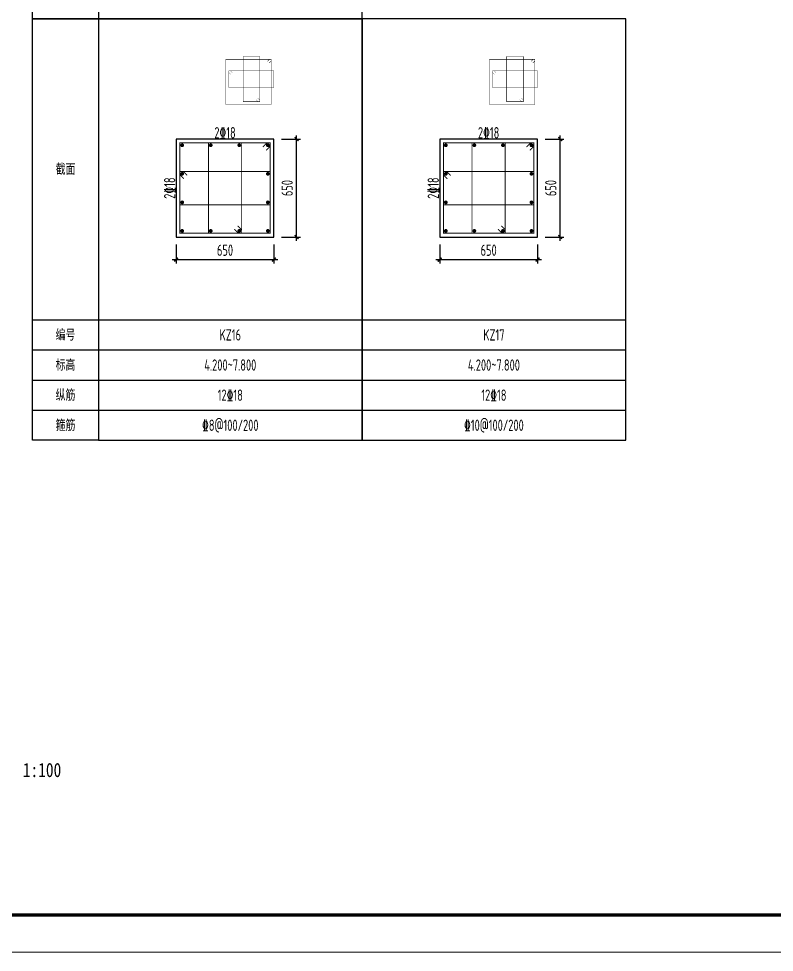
# Model space of a CAD drawing. Extents: x 3968514 to 5230306, y -516551 to -228246.
# Drawn here: x 4707102 to 4727167, y -359553 to -334753 of the extents above; entities that cross this region are included whole.
import ezdxf
from ezdxf.enums import TextEntityAlignment as Align

# ---------------------------------------------------------------- set-up
doc = ezdxf.new("R2010")
doc.units = 0
doc.header["$LTSCALE"] = 1000
doc.header["$MEASUREMENT"] = 0
for name, color, linetype, lineweight in [('COLU-DE', 7, 'Continuous', 25), ('COLU-DE-DIM', 3, 'Continuous', 25), ('COLU-YW', 7, 'Continuous', 25), ('FRAME', 3, 'Continuous', 18), ('REIN-D', 6, 'Continuous', 50), ('REIN-L', 1, 'Continuous', 50), ('TAB', 144, 'Continuous', 25), ('TAB-TEXT', 7, 'Continuous', 25)]:
    doc.layers.add(name, color=color, linetype=linetype, lineweight=lineweight)
doc.layers.add('PUB_TEXT', color=7, linetype='Continuous')
doc.styles.add('-黑体', font='simhei.ttf', dxfattribs={"width": 0.8})
doc.styles.add('FromPkpm', font='Tssdeng.shx', dxfattribs={"width": 0.7, "bigfont": 'hztxt.shx'})
doc.dimstyles.new('Pkpm_1', dxfattribs={"dimtxt": 250, "dimasz": 100, "dimexe": 100, "dimexo": 0.0625, "dimgap": 100, "dimtad": 1, "dimdec": 0, "dimrnd": 1, "dimzin": 0, "dimdsep": 46, "dimtxsty": 'FromPkpm', "dimblk1": 'ARCHTICK', "dimblk2": 'ARCHTICK', "dimsah": 1, "dimcen": 0.09, "dimdle": 100, "dimadec": 0, "dimazin": 0, "dimtfac": 1, "dimtdec": 0, "dimtix": 1, "dimtmove": 2, "dimatfit": 1, "dimfxl": 1, "dimtolj": 1, "dimtzin": 0, "dimarcsym": 0})

# ---------------------------------------------------------------- blocks, each defined once
blk = doc.blocks.new('A$C0B803521')
at = {"layer": 'FRAME', "lineweight": 140}
blk.add_line((-97543, 35252), (-16943, 35252), dxfattribs=at)
at = {"layer": 'FRAME', "lineweight": 18}
blk.add_line((-100043, 34252), (-15943, 34252), dxfattribs=at)
blk = doc.blocks.new('_ArchTick')
at = {"color": 0, "linetype": 'ByBlock', "const_width": 0.4}
blk.add_lwpolyline([(-0.5, -0.5), (0.5, 0.5)], dxfattribs=at)
blk = doc.blocks.new('*D424')
at = {"layer": 'COLU-DE-DIM', "color": 0, "lineweight": -2, "transparency": 16777216}
for p, q in [((4711281, -340753), (4711281, -341253)), ((4713881, -340753), (4713881, -341253)), ((4711181, -341153), (4713981, -341153))]:
    blk.add_line(p, q, dxfattribs=at)
at = {"layer": 'Defpoints', "color": 0, "transparency": 16777216}
for p in [(4711281, -340553), (4713881, -340553), (4713881, -341153)]:
    blk.add_point(p, dxfattribs=at)
at = {"layer": 'COLU-DE-DIM', "color": 0, "lineweight": -2, "transparency": 16777216, "xscale": 100, "yscale": 100, "zscale": 100, "rotation": 180}
blk.add_blockref('_ArchTick', (4711281, -341153), dxfattribs=at)
at = {"layer": 'COLU-DE-DIM', "color": 0, "lineweight": -2, "transparency": 16777216, "xscale": 100, "yscale": 100, "zscale": 100}
blk.add_blockref('_ArchTick', (4713881, -341153), dxfattribs=at)
at = {"layer": 'COLU-DE-DIM', "color": 7, "transparency": 16777216, "insert": (4712581, -340903), "char_height": 300, "attachment_point": 5, "style": 'FromPkpm'}
blk.add_mtext('\\A1;650', dxfattribs=at)
blk = doc.blocks.new('*D423')
at = {"layer": 'COLU-DE-DIM', "color": 0, "lineweight": -2, "transparency": 16777216}
for p, q in [((4714081, -337953), (4714581, -337953)), ((4714481, -340653), (4714481, -337853)), ((4714081, -340553), (4714581, -340553))]:
    blk.add_line(p, q, dxfattribs=at)
at = {"layer": 'Defpoints', "color": 0, "transparency": 16777216}
for p in [(4713881, -337953), (4714481, -337953), (4713881, -340553)]:
    blk.add_point(p, dxfattribs=at)
at = {"layer": 'COLU-DE-DIM', "color": 0, "lineweight": -2, "transparency": 16777216, "xscale": 100, "yscale": 100, "zscale": 100}
for p, rotation in [((4714481, -337953), 90), ((4714481, -340553), 270)]:
    blk.add_blockref('_ArchTick', p, dxfattribs=dict(at, rotation=rotation))
at = {"layer": 'COLU-DE-DIM', "color": 7, "transparency": 16777216, "insert": (4714231, -339253), "char_height": 300, "attachment_point": 5, "rotation": 90, "style": 'FromPkpm'}
blk.add_mtext('\\A1;650', dxfattribs=at)
blk = doc.blocks.new('*D426')
at = {"layer": 'COLU-DE-DIM', "color": 0, "lineweight": -2, "transparency": 16777216}
for p, q in [((4718281, -340753), (4718281, -341253)), ((4720881, -340753), (4720881, -341253)), ((4718181, -341153), (4720981, -341153))]:
    blk.add_line(p, q, dxfattribs=at)
at = {"layer": 'Defpoints', "color": 0, "transparency": 16777216}
for p in [(4718281, -340553), (4720881, -340553), (4720881, -341153)]:
    blk.add_point(p, dxfattribs=at)
at = {"layer": 'COLU-DE-DIM', "color": 0, "lineweight": -2, "transparency": 16777216, "xscale": 100, "yscale": 100, "zscale": 100, "rotation": 180}
blk.add_blockref('_ArchTick', (4718281, -341153), dxfattribs=at)
at = {"layer": 'COLU-DE-DIM', "color": 0, "lineweight": -2, "transparency": 16777216, "xscale": 100, "yscale": 100, "zscale": 100}
blk.add_blockref('_ArchTick', (4720881, -341153), dxfattribs=at)
at = {"layer": 'COLU-DE-DIM', "color": 7, "transparency": 16777216, "insert": (4719581, -340903), "char_height": 300, "attachment_point": 5, "style": 'FromPkpm'}
blk.add_mtext('\\A1;650', dxfattribs=at)
blk = doc.blocks.new('*D425')
at = {"layer": 'COLU-DE-DIM', "color": 0, "lineweight": -2, "transparency": 16777216}
for p, q in [((4721081, -337953), (4721581, -337953)), ((4721481, -340653), (4721481, -337853)), ((4721081, -340553), (4721581, -340553))]:
    blk.add_line(p, q, dxfattribs=at)
at = {"layer": 'Defpoints', "color": 0, "transparency": 16777216}
for p in [(4720881, -337953), (4721481, -337953), (4720881, -340553)]:
    blk.add_point(p, dxfattribs=at)
at = {"layer": 'COLU-DE-DIM', "color": 0, "lineweight": -2, "transparency": 16777216, "xscale": 100, "yscale": 100, "zscale": 100}
for p, rotation in [((4721481, -337953), 90), ((4721481, -340553), 270)]:
    blk.add_blockref('_ArchTick', p, dxfattribs=dict(at, rotation=rotation))
at = {"layer": 'COLU-DE-DIM', "color": 7, "transparency": 16777216, "insert": (4721231, -339253), "char_height": 300, "attachment_point": 5, "rotation": 90, "style": 'FromPkpm'}
blk.add_mtext('\\A1;650', dxfattribs=at)

msp = doc.modelspace()

# ---------------------------------------------------------------- linework, layer by layer
at = {"layer": 'COLU-DE'}
for points in [[(4711280.86706, -340553.30253), (4713880.86706, -340553.30253), (4713880.86706, -337953.30253), (4711280.86706, -337953.30253)], [(4718280.86706, -340553.30253), (4720880.86706, -340553.30253), (4720880.86706, -337953.30253), (4718280.86706, -337953.30253)]]:
    msp.add_lwpolyline(points, close=True, dxfattribs=at)
at = {"layer": 'REIN-D', "const_width": 50}
for points in [[(4711468.36706, -338115.80253, 1), (4711418.36706, -338115.80253, 1)], [(4712226.70104, -338115.80253, 1), (4712176.70104, -338115.80253, 1)], [(4712985.03307, -338115.80253, 1), (4712935.03307, -338115.80253, 1)], [(4713743.36706, -338115.80253, 1), (4713693.36706, -338115.80253, 1)], [(4718468.36706, -338115.80253, 1), (4718418.36706, -338115.80253, 1)], [(4719226.70104, -338115.80253, 1), (4719176.70104, -338115.80253, 1)], [(4719985.03307, -338115.80253, 1), (4719935.03307, -338115.80253, 1)], [(4720743.36706, -338115.80253, 1), (4720693.36706, -338115.80253, 1)], [(4711468.36706, -338874.13652, 1), (4711418.36706, -338874.13652, 1)], [(4713743.36706, -338874.13652, 1), (4713693.36706, -338874.13652, 1)], [(4718468.36706, -338874.13652, 1), (4718418.36706, -338874.13652, 1)], [(4720743.36706, -338874.13652, 1), (4720693.36706, -338874.13652, 1)], [(4711468.36706, -339632.46855, 1), (4711418.36706, -339632.46855, 1)], [(4713743.36706, -339632.46855, 1), (4713693.36706, -339632.46855, 1)], [(4718468.36706, -339632.46855, 1), (4718418.36706, -339632.46855, 1)], [(4720743.36706, -339632.46855, 1), (4720693.36706, -339632.46855, 1)], [(4711468.36706, -340390.80253, 1), (4711418.36706, -340390.80253, 1)], [(4712226.70104, -340390.80253, 1), (4712176.70104, -340390.80253, 1)], [(4712985.03307, -340390.80253, 1), (4712935.03307, -340390.80253, 1)], [(4713743.36706, -340390.80253, 1), (4713693.36706, -340390.80253, 1)], [(4718468.36706, -340390.80253, 1), (4718418.36706, -340390.80253, 1)], [(4719226.70104, -340390.80253, 1), (4719176.70104, -340390.80253, 1)], [(4719985.03307, -340390.80253, 1), (4719935.03307, -340390.80253, 1)], [(4720743.36706, -340390.80253, 1), (4720693.36706, -340390.80253, 1)]]:
    msp.add_lwpolyline(points, format="xyb", close=True, dxfattribs=at)
at = {"layer": 'REIN-L', "color": 6}
for points, const_width in [([(4713404.51549, -336905.31034), (4713457.50573, -336958.30253), (4713501.70104, -336958.30253), (4713501.70104, -335758.30253), (4713060.03307, -335758.30253), (4713060.03307, -336958.30253), (4713501.70104, -336958.30253), (4713501.70104, -336914.10722), (4713448.70885, -336861.11699)], 10), ([(4720404.51549, -336905.31034), (4720457.50573, -336958.30253), (4720501.70104, -336958.30253), (4720501.70104, -335758.30253), (4720060.03307, -335758.30253), (4720060.03307, -336958.30253), (4720501.70104, -336958.30253), (4720501.70104, -336914.10722), (4720448.70885, -336861.11699)], 10), ([(4712778.0526, -336190.46074), (4712725.06042, -336137.46855), (4712680.86706, -336137.46855), (4712680.86706, -336579.13652), (4713880.86706, -336579.13652), (4713880.86706, -336137.46855), (4712680.86706, -336137.46855), (4712680.86706, -336181.66386), (4712733.85924, -336234.65409)], 10), ([(4719778.0526, -336190.46074), (4719725.06042, -336137.46855), (4719680.86706, -336137.46855), (4719680.86706, -336579.13652), (4720880.86706, -336579.13652), (4720880.86706, -336137.46855), (4719680.86706, -336137.46855), (4719680.86706, -336181.66386), (4719733.85924, -336234.65409)], 10), ([(4712828.16198, -340347.32011), (4712934.1444, -340453.30253), (4713022.53307, -340453.30253), (4713022.53307, -338053.30253), (4712139.20104, -338053.30253), (4712139.20104, -340453.30253), (4713022.53307, -340453.30253), (4713022.53307, -340364.91386), (4712916.55065, -340258.93144)], 25), ([(4719828.16198, -340347.32011), (4719934.1444, -340453.30253), (4720022.53307, -340453.30253), (4720022.53307, -338053.30253), (4719139.20104, -338053.30253), (4719139.20104, -340453.30253), (4720022.53307, -340453.30253), (4720022.53307, -340364.91386), (4719916.55065, -340258.93144)], 25), ([(4711575.23815, -338917.61894), (4711469.25573, -338811.63652), (4711380.86706, -338811.63652), (4711380.86706, -339694.96855), (4713780.86706, -339694.96855), (4713780.86706, -338811.63652), (4711380.86706, -338811.63652), (4711380.86706, -338900.02324), (4711486.84948, -339006.00761)], 25), ([(4718575.23815, -338917.61894), (4718469.25573, -338811.63652), (4718380.86706, -338811.63652), (4718380.86706, -339694.96855), (4720780.86706, -339694.96855), (4720780.86706, -338811.63652), (4718380.86706, -338811.63652), (4718380.86706, -338900.02324), (4718486.84948, -339006.00761)], 25)]:
    msp.add_lwpolyline(points, dxfattribs=dict(at, const_width=const_width))
at = {"layer": 'REIN-L'}
for points, const_width in [([(4713752.87487, -335930.48808), (4713805.86706, -335877.49784), (4713805.86706, -335833.30253), (4712605.86706, -335833.30253), (4712605.86706, -337033.30253), (4713805.86706, -337033.30253), (4713805.86706, -335833.30253), (4713761.6737, -335833.30253), (4713708.68151, -335886.29472)], 10), ([(4720752.87487, -335930.48808), (4720805.86706, -335877.49784), (4720805.86706, -335833.30253), (4719605.86706, -335833.30253), (4719605.86706, -337033.30253), (4720805.86706, -337033.30253), (4720805.86706, -335833.30253), (4720761.6737, -335833.30253), (4720708.68151, -335886.29472)], 10), ([(4713674.88463, -338247.67363), (4713780.86706, -338141.6912), (4713780.86706, -338053.30253), (4711380.86706, -338053.30253), (4711380.86706, -340453.30253), (4713780.86706, -340453.30253), (4713780.86706, -338053.30253), (4713692.47838, -338053.30253), (4713586.49596, -338159.28495)], 25), ([(4720674.88463, -338247.67363), (4720780.86706, -338141.6912), (4720780.86706, -338053.30253), (4718380.86706, -338053.30253), (4718380.86706, -340453.30253), (4720780.86706, -340453.30253), (4720780.86706, -338053.30253), (4720692.47838, -338053.30253), (4720586.49596, -338159.28495)], 25)]:
    msp.add_lwpolyline(points, dxfattribs=dict(at, const_width=const_width))
at = {"layer": 'TAB'}
for p, q in [((4707470.86706, -342753.30351), (4709220.86706, -342753.30351)), ((4709220.86706, -342753.30253), (4716220.86706, -342753.30253)), ((4716220.86706, -342753.30253), (4723220.86706, -342753.30253)), ((4707470.86706, -343553.30351), (4709220.86706, -343553.30351)), ((4709220.86706, -343553.30253), (4716220.86706, -343553.30253)), ((4716220.86706, -343553.30253), (4723220.86706, -343553.30253)), ((4707470.86706, -344353.30351), (4709220.86706, -344353.30351)), ((4709220.86706, -344353.30253), (4716220.86706, -344353.30253)), ((4716220.86706, -344353.30253), (4723220.86706, -344353.30253)), ((4707470.86706, -345153.30351), (4709220.86706, -345153.30351)), ((4709220.86706, -345153.30253), (4716220.86706, -345153.30253)), ((4716220.86706, -345153.30253), (4723220.86706, -345153.30253))]:
    msp.add_line(p, q, dxfattribs=at)
for points in [[(4707470.86706, -323553.30351), (4709220.86706, -323553.30351), (4709220.86706, -334753.30351), (4707470.86706, -334753.30351)], [(4716220.86706, -323553.30351), (4709220.86706, -323553.30351), (4709220.86706, -334753.30351), (4716220.86706, -334753.30351)], [(4707470.86706, -334753.30351), (4709220.86706, -334753.30351), (4709220.86706, -345953.30351), (4707470.86706, -345953.30351)], [(4716220.86706, -334753.30351), (4709220.86706, -334753.30351), (4709220.86706, -345953.30253), (4716220.86706, -345953.30253)], [(4723220.86706, -334753.30351), (4716220.86706, -334753.30351), (4716220.86706, -345953.30253), (4723220.86706, -345953.30253)]]:
    msp.add_lwpolyline(points, close=True, dxfattribs=at)

# ---------------------------------------------------------------- block references
msp.add_blockref('A$C0B803521', (4768163.98699, -393805.3043))

# ---------------------------------------------------------------- texts
at = {"layer": 'COLU-YW', "style": 'FromPkpm', "width": 0.7}
for p in [(4712580.86706, -337933.30253), (4719580.86706, -337933.30253)]:
    msp.add_text('2%%13218', height=300, dxfattribs=at).set_placement(p, align=Align.CENTER)
for p in [(4711260.86706, -339253.30253), (4718260.86706, -339253.30253)]:
    msp.add_text('2%%13218', height=300, rotation=90, dxfattribs=at).set_placement(p, align=Align.CENTER)
at = {"layer": 'PUB_TEXT', "style": '-黑体', "width": 0.8}
msp.add_text('1:100', height=375.527426, dxfattribs=at).set_placement((4707211.14397, -354897.1404))
at = {"layer": 'TAB-TEXT', "style": 'FromPkpm', "width": 0.7}
for s, p in [('截面', (4708345.86706, -338753.30351)), ('编号', (4708345.86706, -343153.30351)), ('KZ16', (4712720.86706, -343153.30253)), ('KZ17', (4719720.86706, -343153.30253)), ('标高', (4708345.86706, -343953.30351)), ('4.200~7.800', (4712720.86706, -343953.30253)), ('4.200~7.800', (4719720.86706, -343953.30253)), ('纵筋', (4708345.86706, -344753.30351)), ('12%%13218', (4712720.86706, -344753.30253)), ('12%%13218', (4719720.86706, -344753.30253)), ('箍筋', (4708345.86706, -345553.30351)), ('%%1328@100/200', (4712720.86706, -345553.30253)), ('%%13210@100/200', (4719720.86706, -345553.30253))]:
    msp.add_text(s, height=300, dxfattribs=at).set_placement(p, align=Align.MIDDLE_CENTER)

# ---------------------------------------------------------------- dimensions: what is measured, and where the dimension line sits
at = {"layer": 'COLU-DE-DIM'}
for p1, p2, picture, middle in [((4713880.86706, -340553.30253), (4713880.86706, -337953.30253), '*D423', (4714230.86706, -339253.30253)), ((4720880.86706, -340553.30253), (4720880.86706, -337953.30253), '*D425', (4721230.86706, -339253.30253)), ((4711280.86706, -340553.30253), (4713880.86706, -340553.30253), '*D424', (4712580.86706, -340903.30253)), ((4718280.86706, -340553.30253), (4720880.86706, -340553.30253), '*D426', (4719580.86706, -340903.30253))]:
    dim = msp.add_aligned_dim(p1=p1, p2=p2, distance=-600, dimstyle='Pkpm_1', override={"dimscale": 1, "dimtxt": 300, "dimasz": 100, "dimexe": 100, "dimexo": 200, "dimtad": 1, "dimjust": 0, "dimtih": 0, "dimtoh": 0, "dimlfac": 0.25, "dimdle": 100, "dimclrt": 7, "dimtix": 1, "dimtmove": 2, "dimatfit": 3}, dxfattribs=at)
    dim.commit()
    dim.dimension.update_dxf_attribs({"geometry": picture, "text_midpoint": middle})

doc.saveas('drawing.dxf')
